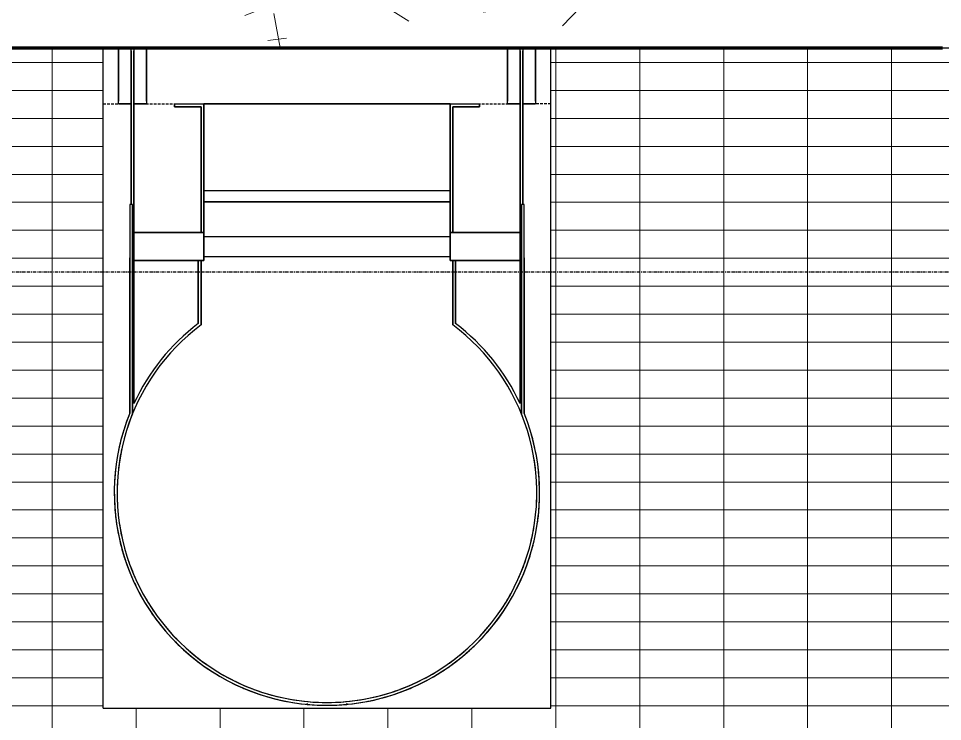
# Model space of a CAD drawing. Header units: millimetres. Extents: x -4391136 to -1798569, y -886572 to -291056.
# Drawn here: x -2378932 to -2377281, y -331291 to -330034 of the extents above; entities that cross this region are included whole.
import ezdxf

# ---------------------------------------------------------------- set-up
doc = ezdxf.new("R2010")
doc.units = ezdxf.units.MM
doc.linetypes.add('Xref-C-1-PP17-AR-2214-01-B$0$DPA_Grid _ Level 100', pattern=[10, 5.5, -1.6, 1.3, -1.6])
doc.linetypes.add('Xref-C-1-PP17-AR-2214-01-B$0$Hidden', pattern=[7.143800000000001, 4.7625, -2.3813])
doc.layers.add('000 - 0_HIDE_OBJ_FRAMING_DEF_DIMS', color=7, linetype='Continuous', plot=False)
for name, color, linetype in [('_PP-Dim', 7, 'Continuous'), ('Xref-C-1-PP17-AR-2214-01-B$0$A-DETL-MBND', 7, 'Xref-C-1-PP17-AR-2214-01-B$0$Hidden'), ('Xref-C-1-PP17-AR-2214-01-B$0$A-FLOR-E', 7, 'Continuous'), ('Xref-C-1-PP17-AR-2214-01-B$0$A-FLOR-PATT', 7, 'Continuous'), ('Xref-C-1-PP17-AR-2214-01-B$0$A-GENM', 7, 'Continuous'), ('Xref-C-1-PP17-AR-2214-01-B$0$A-Wall', 7, 'Continuous'), ('Xref-C-1-PP17-AR-2214-01-B$0$A-WALL-PATT', 7, 'Continuous')]:
    doc.layers.add(name, color=color, linetype=linetype)

# ---------------------------------------------------------------- blocks, each defined once
blk = doc.blocks.new('Xref-C-1-PP17-AR-2214-01-B$0$C-Channels - C125x65x13_4 kg_m-22771014-ENTRANCE 2 - LOWER ROOF FLOOR PLAN01-flat-1')
at = {"layer": 'Xref-C-1-PP17-AR-2214-01-B$0$A-DETL-MBND', "color": 7}
for p, q in [((-1175, -27.40000000002328), (-1175, 37.59999999997672)), ((-1175, 35.84264068712946), (-1175, 31.59999999997672)), ((1174.999999997206, 37.59999999945285), (1164.991180103272, 37.59999999945285)), ((1175, 37.59999999997672), (1164.991180106066, 37.59999999997672)), ((1175, 37.59999999997672), (1164.991180106066, 37.59999999997672)), ((1175, -27.40000000002328), (1175, 37.59999999997672)), ((1175, 37.59999999997672), (1175, -27.40000000002328)), ((1175, 35.84264068712946), (1175, 31.59999999997672)), ((1175, 31.59999999997672), (1175, 35.84264068712946)), ((-1175, 31.59999999997672), (-1175, -19.40000000002328)), ((1175, 31.59999999997672), (1175, -19.40000000002328)), ((1175, -19.40000000002328), (1175, 31.59999999997672)), ((1164.991180106066, 0), (1175, 0)), ((1164.991180106066, -27.40000000002328), (1175, -27.40000000002328)), ((1175, -27.40000000002328), (1164.991180106066, -27.40000000002328))]:
    blk.add_line(p, q, dxfattribs=at)
blk = doc.blocks.new('Xref-C-1-PP17-AR-2214-01-B$0$DPA_GM-Cage Ladder_No RC stand - H6000-V29-ENTRANCE 2 - LOWER ROOF FLOOR PLAN01-flat-1')
at = {"layer": 'Xref-C-1-PP17-AR-2214-01-B$0$A-GENM', "color": 7}
for p, q in [((373.0093410396948, 852.529136619356), (278.0093410401605, 852.529136619356)), ((278.0093410401605, 852.529136619356), (378.0093410396948, 852.529136619356)), ((378.0093410396948, 830.029136619356), (378.0093410396948, 852.529136619356)), ((378.0093410396948, 852.529136619356), (378.0093410396948, 830.029136619356)), ((1037.542674372904, 858.3704052586108), (1037.659632896073, 857.1227482303511)), ((1037.659632896073, 857.1227482303511), (1037.542674372904, 858.3704052586108)), ((277.7280353941023, 830.029136619356), (333.0093410396948, 830.029136619356)), ((333.0093410396948, 830.029136619356), (283.0093410396948, 830.029136619356)), ((333.0093410396948, 830.029136619356), (558.0093410396948, 830.029136619356)), ((558.0093410396948, 830.029136619356), (333.0093410396948, 830.029136619356)), ((931.0806617671624, 832.529136619356), (558.0093410396948, 832.529136619356)), ((558.0093410396948, 832.529136619356), (558.0093410396948, 827.529136619356)), ((653.4032611814328, 832.529136619356), (558.0093410396948, 832.529136619356)), ((558.0093410396948, 827.529136619356), (932.0527874496765, 827.529136619356)), ((558.0093410396948, 827.529136619356), (586.4263256671838, 827.529136619356)), ((594.9163953359239, 827.529136619356), (612.7455522227101, 827.529136619356)), ((620.9279740271159, 827.529136619356), (635.0162142314948, 827.529136619356)), ((640.6302591846325, 827.529136619356), (652.1845142324455, 827.529136619356)), ((653.4032611814328, 832.529136619356), (931.0806617671624, 832.529136619356)), ((932.0527874496765, 827.529136619356), (653.4032611814328, 827.529136619356)), ((658.0093410396948, 705.029136619356), (658.0093410396948, 827.529136619356)), ((658.0093410364352, 825.0291366188321), (658.0093410364352, 827.5291366188321)), ((658.0093410396948, 705.029136619356), (658.0093410396948, 827.529136619356)), ((333.0093410396948, 825.029136619356), (277.7280353941023, 825.029136619356)), ((283.0093410396948, 825.029136619356), (333.0093410396948, 825.029136619356)), ((333.0093410396948, 825.029136619356), (558.0093410396948, 825.029136619356)), ((558.0093410396948, 825.029136619356), (333.0093410396948, 825.029136619356)), ((378.0093410396948, 802.529136619356), (378.0093410396948, 825.029136619356)), ((378.0093410396948, 825.029136619356), (378.0093410396948, 802.529136619356)), ((558.0093410396948, 825.029136619356), (608.0093410396948, 825.029136619356)), ((658.0093410396948, 825.029136619356), (558.0093410396948, 825.029136619356)), ((608.0093410396948, 825.029136619356), (608.0093410396948, 705.029136619356)), ((608.0093410396948, 705.029136619356), (608.0093410396948, 825.029136619356)), ((608.0093410396948, 825.029136619356), (608.0093410396948, 705.029136619356)), ((608.0093410396948, 705.029136619356), (608.0093410396948, 825.029136619356)), ((608.0093410396948, 825.029136619356), (608.0093410396948, 705.029136619356)), ((608.0093410396948, 705.029136619356), (608.0093410396948, 825.029136619356)), ((608.0093410396948, 825.029136619356), (913.7140178191476, 825.029136619356)), ((608.0093410396948, 825.029136619356), (658.0093410396948, 825.029136619356)), ((608.0093410396948, 825.029136619356), (608.0093410396948, 705.029136619356)), ((608.0093410396948, 700.029136619356), (608.0093410396948, 825.029136619356)), ((658.0093410396948, 705.029136619356), (658.0093410396948, 825.029136619356)), ((658.0093410396948, 825.029136619356), (658.0093410396948, 705.029136619356)), ((658.0093410396948, 825.029136619356), (913.7140178191476, 825.029136619356)), ((913.7140178191476, 825.029136619356), (658.0093410396948, 825.029136619356)), ((658.0093410396948, 705.029136619356), (658.0093410396948, 825.029136619356)), ((658.0093410396948, 825.029136619356), (658.0093410396948, 705.029136619356)), ((658.0093410396948, 825.029136619356), (913.7140178191476, 825.029136619356)), ((913.7140178191476, 825.029136619356), (658.0093410396948, 825.029136619356)), ((658.0093410396948, 825.029136619356), (658.0093410396948, 705.029136619356)), ((913.7140178191476, 825.029136619356), (658.0093410396948, 825.029136619356)), ((658.0093410396948, 825.029136619356), (658.0093410396948, 700.029136619356)), ((378.0093410396948, 802.529136619356), (278.0093410401605, 802.529136619356)), ((278.0093410401605, 802.529136619356), (373.0093410396948, 802.529136619356)), ((383.0093410396948, 752.529136619356), (378.0093410396948, 752.529136619356)), ((378.0093410396948, 752.529136619356), (383.0093410396948, 752.529136619356)), ((378.0093410396948, 700.029136619356), (378.0093410396948, 752.529136619356)), ((378.0093410396948, 700.029136619356), (378.0093410396948, 752.529136619356)), ((383.0093410396948, 752.529136619356), (378.0093410396948, 752.529136619356)), ((378.0093410396948, 752.529136619356), (383.0093410396948, 752.529136619356)), ((378.0093410396948, 700.029136619356), (378.0093410396948, 752.529136619356)), ((378.0093410396948, 700.029136619356), (378.0093410396948, 752.529136619356)), ((383.0093410396948, 752.529136619356), (383.0093410396948, 705.029136619356)), ((383.0093410396948, 705.029136619356), (383.0093410396948, 752.529136619356)), ((383.0093410396948, 752.529136619356), (383.0093410396948, 705.029136619356)), ((383.0093410396948, 705.029136619356), (383.0093410396948, 752.529136619356)), ((770.5196717944928, 710.029136619356), (658.0093410396948, 710.029136619356)), ((658.0093410396948, 710.029136619356), (658.0093410396948, 705.029136619356)), ((658.0093410396948, 705.029136619356), (658.0093410396948, 710.029136619356)), ((658.0093410396948, 710.029136619356), (770.5196717944928, 710.029136619356)), ((770.5196717944928, 710.029136619356), (658.0093410396948, 710.029136619356)), ((658.0093410396948, 710.029136619356), (658.0093410396948, 705.029136619356)), ((658.0093410396948, 705.029136619356), (658.0093410396948, 710.029136619356)), ((658.0093410396948, 710.029136619356), (770.5196717944928, 710.029136619356)), ((770.5196717944928, 710.029136619356), (658.0093410396948, 710.029136619356)), ((658.0093410396948, 710.029136619356), (658.0093410396948, 705.029136619356)), ((658.0093410396948, 705.029136619356), (658.0093410396948, 710.029136619356)), ((658.0093410396948, 710.029136619356), (770.5196717944928, 710.029136619356)), ((378.0093410396948, 260.029136619356), (378.0093410396948, 700.029136619356)), ((533.0093410396948, 700.029136619356), (378.0093410396948, 700.029136619356)), ((378.0093410396948, 700.029136619356), (608.0093410396948, 700.029136619356)), ((608.0093410396948, 700.029136619356), (378.0093410396948, 700.029136619356)), ((378.0093410396948, 700.029136619356), (608.0093410396948, 700.029136619356)), ((608.0093410396948, 700.029136619356), (378.0093410396948, 700.029136619356)), ((378.0093410396948, 260.029136619356), (378.0093410396948, 700.029136619356)), ((378.0093410396948, 700.029136619356), (553.0093410396948, 700.029136619356)), ((553.0093410396948, 700.029136619356), (378.0093410396948, 700.029136619356)), ((378.0093410396948, 700.029136619356), (378.0093410396948, 260.029136619356)), ((383.0093410396948, 705.029136619356), (608.0093410396948, 705.029136619356)), ((608.0093410396948, 705.029136619356), (383.0093410396948, 705.029136619356)), ((383.0093410396948, 705.029136619356), (608.0093410396948, 705.029136619356)), ((608.0093410396948, 705.029136619356), (383.0093410396948, 705.029136619356)), ((533.0093410396948, 260.029136619356), (533.0093410396948, 700.029136619356)), ((553.0093410396948, 700.029136619356), (553.0093410396948, 260.029136619356)), ((553.0093410396948, 260.029136619356), (553.0093410396948, 700.029136619356)), ((608.0093410396948, 705.029136619356), (608.0093410396948, 700.029136619356)), ((608.0093410396948, 705.029136619356), (608.0093410396948, 700.029136619356)), ((608.0093410396948, 700.029136619356), (608.0093410396948, 705.029136619356)), ((608.0093410396948, 705.029136619356), (608.0093410396948, 700.029136619356)), ((608.0093410396948, 700.029136619356), (608.0093410396948, 705.029136619356)), ((608.0093410396948, 700.029136619356), (608.0093410396948, 705.029136619356)), ((608.0093410396948, 705.029136619356), (608.0093410396948, 700.029136619356)), ((608.0093410396948, 700.029136619356), (658.0093410396948, 700.029136619356)), ((658.0093410396948, 700.029136619356), (608.0093410396948, 700.029136619356)), ((658.0093410396948, 700.029136619356), (608.0093410396948, 700.029136619356)), ((608.0093410396948, 700.029136619356), (658.0093410396948, 700.029136619356)), ((615.5093410364352, 700.0291366188321), (615.5093410364352, 260.0291366188321)), ((615.5093410364352, 700.0291366188321), (615.5093410364352, 260.0291366188321)), ((615.5093410364352, 700.0291366188321), (615.5093410364352, 260.0291366188321)), ((615.5093410364352, 700.0291366188321), (615.5093410364352, 260.0291366188321)), ((615.5093410364352, 700.0291366188321), (615.5093410364352, 260.0291366188321)), ((615.5093410364352, 700.0291366188321), (615.5093410364352, 260.0291366188321)), ((615.5093410364352, 700.0291366188321), (615.5093410364352, 260.0291366188321)), ((615.5093410364352, 700.0291366188321), (615.5093410364352, 260.0291366188321)), ((615.5093410364352, 700.0291366188321), (615.5093410364352, 260.0291366188321)), ((615.5093410364352, 700.0291366188321), (615.5093410364352, 260.0291366188321)), ((615.5093410364352, 700.0291366188321), (615.5093410364352, 260.0291366188321)), ((615.5093410364352, 700.0291366188321), (615.5093410364352, 260.0291366188321)), ((615.5093410364352, 700.0291366188321), (615.5093410364352, 260.0291366188321)), ((615.5093410364352, 700.0291366188321), (615.5093410364352, 260.0291366188321)), ((615.5093410364352, 700.0291366188321), (615.5093410364352, 260.0291366188321)), ((615.5093410364352, 700.0291366188321), (615.5093410364352, 260.0291366188321)), ((615.5093410364352, 700.0291366188321), (615.5093410364352, 260.0291366188321)), ((615.5093410364352, 700.0291366188321), (615.5093410364352, 260.0291366188321)), ((615.5093410364352, 700.0291366188321), (615.5093410364352, 260.0291366188321)), ((615.5093410364352, 700.0291366188321), (615.5093410364352, 260.0291366188321)), ((616.1056390795857, 700.029136619356), (649.6441583591513, 700.029136619356)), ((649.6441583591513, 700.029136619356), (616.1056390795857, 700.029136619356)), ((616.1056390795857, 700.029136619356), (649.6441583591513, 700.029136619356)), ((649.6441583591513, 700.029136619356), (616.1056390795857, 700.029136619356)), ((616.1056390795857, 700.029136619356), (649.6441583591513, 700.029136619356)), ((649.6441583591513, 700.029136619356), (616.1056390795857, 700.029136619356)), ((616.1056390795857, 700.029136619356), (649.6441583591513, 700.029136619356)), ((649.6441583591513, 700.029136619356), (616.1056390795857, 700.029136619356)), ((616.1056390795857, 700.029136619356), (649.6441583591513, 700.029136619356)), ((649.6441583591513, 700.029136619356), (616.1056390795857, 700.029136619356)), ((616.1056390795857, 700.029136619356), (649.6441583591513, 700.029136619356)), ((649.6441583591513, 700.029136619356), (616.1056390795857, 700.029136619356)), ((616.1056390795857, 700.029136619356), (649.6441583591513, 700.029136619356)), ((649.6441583591513, 700.029136619356), (616.1056390795857, 700.029136619356)), ((616.1056390795857, 700.029136619356), (649.6441583591513, 700.029136619356)), ((649.6441583591513, 700.029136619356), (616.1056390795857, 700.029136619356)), ((616.1056390795857, 700.029136619356), (649.6441583591513, 700.029136619356)), ((649.6441583591513, 700.029136619356), (616.1056390795857, 700.029136619356)), ((616.1056390795857, 700.029136619356), (649.6441583591513, 700.029136619356)), ((649.6441583591513, 700.029136619356), (616.1056390795857, 700.029136619356)), ((616.1056390795857, 700.029136619356), (649.6441583591513, 700.029136619356)), ((649.6441583591513, 700.029136619356), (616.1056390795857, 700.029136619356)), ((616.1056390795857, 700.029136619356), (649.6441583591513, 700.029136619356)), ((649.6441583591513, 700.029136619356), (616.1056390795857, 700.029136619356)), ((616.1056390795857, 700.029136619356), (649.6441583591513, 700.029136619356)), ((649.6441583591513, 700.029136619356), (616.1056390795857, 700.029136619356)), ((616.1056390795857, 700.029136619356), (649.6441583591513, 700.029136619356)), ((649.6441583591513, 700.029136619356), (616.1056390795857, 700.029136619356)), ((616.1056390795857, 700.029136619356), (649.6441583591513, 700.029136619356)), ((649.6441583591513, 700.029136619356), (616.1056390795857, 700.029136619356)), ((616.1056390795857, 700.029136619356), (649.6441583591513, 700.029136619356)), ((649.6441583591513, 700.029136619356), (616.1056390795857, 700.029136619356)), ((616.1056390795857, 700.029136619356), (649.6441583591513, 700.029136619356)), ((649.6441583591513, 700.029136619356), (616.1056390795857, 700.029136619356)), ((616.1056390795857, 700.029136619356), (649.6441583591513, 700.029136619356)), ((649.6441583591513, 700.029136619356), (616.1056390795857, 700.029136619356)), ((616.1056390795857, 700.029136619356), (649.6441583591513, 700.029136619356)), ((649.6441583591513, 700.029136619356), (616.1056390795857, 700.029136619356)), ((616.1056390795857, 700.029136619356), (649.6441583591513, 700.029136619356)), ((649.6441583591513, 700.029136619356), (616.1056390795857, 700.029136619356)), ((650.5093410364352, 260.0291366188321), (650.5093410364352, 700.0291366188321)), ((650.5093410364352, 260.0291366188321), (650.5093410364352, 700.0291366188321)), ((650.5093410364352, 260.0291366188321), (650.5093410364352, 700.0291366188321)), ((650.5093410364352, 260.0291366188321), (650.5093410364352, 700.0291366188321)), ((650.5093410364352, 260.0291366188321), (650.5093410364352, 700.0291366188321)), ((650.5093410364352, 260.0291366188321), (650.5093410364352, 700.0291366188321)), ((650.5093410364352, 260.0291366188321), (650.5093410364352, 700.0291366188321)), ((650.5093410364352, 260.0291366188321), (650.5093410364352, 700.0291366188321)), ((650.5093410364352, 260.0291366188321), (650.5093410364352, 700.0291366188321)), ((650.5093410364352, 260.0291366188321), (650.5093410364352, 700.0291366188321)), ((650.5093410364352, 260.0291366188321), (650.5093410364352, 700.0291366188321)), ((650.5093410364352, 260.0291366188321), (650.5093410364352, 700.0291366188321)), ((650.5093410364352, 260.0291366188321), (650.5093410364352, 700.0291366188321)), ((650.5093410364352, 260.0291366188321), (650.5093410364352, 700.0291366188321)), ((650.5093410364352, 260.0291366188321), (650.5093410364352, 700.0291366188321)), ((650.5093410364352, 260.0291366188321), (650.5093410364352, 700.0291366188321)), ((650.5093410364352, 260.0291366188321), (650.5093410364352, 700.0291366188321)), ((650.5093410364352, 260.0291366188321), (650.5093410364352, 700.0291366188321)), ((650.5093410364352, 260.0291366188321), (650.5093410364352, 700.0291366188321)), ((650.5093410364352, 260.0291366188321), (650.5093410364352, 700.0291366188321)), ((658.0093410396948, 705.029136619356), (773.0093410396948, 705.029136619356)), ((773.0093410396948, 705.029136619356), (658.0093410396948, 705.029136619356)), ((658.0093410396948, 705.029136619356), (773.0093410396948, 705.029136619356)), ((773.0093410396948, 705.029136619356), (658.0093410396948, 705.029136619356)), ((658.0093410396948, 705.029136619356), (773.0093410396948, 705.029136619356)), ((773.0093410396948, 705.029136619356), (658.0093410396948, 705.029136619356)), ((658.0093410396948, 700.029136619356), (658.0093410396948, 705.029136619356)), ((658.0093410396948, 705.029136619356), (658.0093410396948, 700.029136619356)), ((658.0093410396948, 700.029136619356), (658.0093410396948, 705.029136619356)), ((1451.350609678775, 515.4958032860304), (1449.864049497992, 515.3564493778977)), ((1449.864049497992, 515.3564493778977), (1451.350609678775, 515.4958032860304)), ((1449.864049497992, 444.7018238609307), (1451.350609678775, 444.5624699527398)), ((1451.350609678775, 444.5624699527398), (1449.864049497992, 444.7018238609307)), ((533.0093410396948, 260.029136619356), (378.0093410396948, 260.029136619356)), ((608.0093410396948, 260.029136619356), (378.0093410396948, 260.029136619356)), ((378.0093410396948, 207.529136619356), (378.0093410396948, 260.029136619356)), ((378.0093410396948, 260.029136619356), (608.0093410396948, 260.029136619356)), ((378.0093410396948, 207.529136619356), (378.0093410396948, 260.029136619356)), ((608.0093410396948, 260.029136619356), (378.0093410396948, 260.029136619356)), ((378.0093410396948, 207.529136619356), (378.0093410396948, 260.029136619356)), ((378.0093410396948, 260.029136619356), (608.0093410396948, 260.029136619356)), ((378.0093410396948, 207.529136619356), (378.0093410396948, 260.029136619356)), ((553.0093410396948, 260.029136619356), (378.0093410396948, 260.029136619356)), ((378.0093410396948, 260.029136619356), (553.0093410396948, 260.029136619356)), ((608.0093410396948, 255.029136619356), (383.0093410396948, 255.029136619356)), ((383.0093410396948, 255.029136619356), (383.0093410396948, 207.529136619356)), ((383.0093410396948, 255.029136619356), (608.0093410396948, 255.029136619356)), ((383.0093410396948, 207.529136619356), (383.0093410396948, 255.029136619356)), ((608.0093410396948, 255.029136619356), (383.0093410396948, 255.029136619356)), ((383.0093410396948, 255.029136619356), (383.0093410396948, 207.529136619356)), ((383.0093410396948, 255.029136619356), (608.0093410396948, 255.029136619356)), ((383.0093410396948, 207.529136619356), (383.0093410396948, 255.029136619356)), ((658.0093410396948, 260.029136619356), (608.0093410396948, 260.029136619356)), ((608.0093410396948, 135.029136619356), (608.0093410396948, 260.029136619356)), ((608.0093410396948, 260.029136619356), (608.0093410396948, 255.029136619356)), ((608.0093410396948, 260.029136619356), (658.0093410396948, 260.029136619356)), ((608.0093410396948, 255.029136619356), (608.0093410396948, 260.029136619356)), ((608.0093410396948, 260.029136619356), (608.0093410396948, 255.029136619356)), ((608.0093410396948, 255.029136619356), (608.0093410396948, 260.029136619356)), ((608.0093410396948, 260.029136619356), (608.0093410396948, 255.029136619356)), ((608.0093410396948, 255.029136619356), (608.0093410396948, 260.029136619356)), ((608.0093410396948, 260.029136619356), (658.0093410396948, 260.029136619356)), ((658.0093410396948, 260.029136619356), (608.0093410396948, 260.029136619356)), ((608.0093410396948, 260.029136619356), (608.0093410396948, 255.029136619356)), ((608.0093410396948, 255.029136619356), (608.0093410396948, 135.029136619356)), ((608.0093410396948, 135.029136619356), (608.0093410396948, 255.029136619356)), ((608.0093410396948, 255.029136619356), (608.0093410396948, 135.029136619356)), ((608.0093410396948, 135.029136619356), (608.0093410396948, 255.029136619356)), ((608.0093410396948, 255.029136619356), (608.0093410396948, 135.029136619356)), ((608.0093410396948, 135.029136619356), (608.0093410396948, 255.029136619356)), ((608.0093410396948, 255.029136619356), (608.0093410396948, 135.029136619356)), ((616.1056390795857, 260.029136619356), (649.6441583591513, 260.029136619356)), ((649.6441583591513, 260.029136619356), (616.1056390795857, 260.029136619356)), ((616.1056390795857, 260.029136619356), (649.6441583591513, 260.029136619356)), ((649.6441583591513, 260.029136619356), (616.1056390795857, 260.029136619356)), ((616.1056390795857, 260.029136619356), (649.6441583591513, 260.029136619356)), ((649.6441583591513, 260.029136619356), (616.1056390795857, 260.029136619356)), ((616.1056390795857, 260.029136619356), (649.6441583591513, 260.029136619356)), ((649.6441583591513, 260.029136619356), (616.1056390795857, 260.029136619356)), ((616.1056390795857, 260.029136619356), (649.6441583591513, 260.029136619356)), ((649.6441583591513, 260.029136619356), (616.1056390795857, 260.029136619356)), ((616.1056390795857, 260.029136619356), (649.6441583591513, 260.029136619356)), ((649.6441583591513, 260.029136619356), (616.1056390795857, 260.029136619356)), ((616.1056390795857, 260.029136619356), (649.6441583591513, 260.029136619356)), ((649.6441583591513, 260.029136619356), (616.1056390795857, 260.029136619356)), ((616.1056390795857, 260.029136619356), (649.6441583591513, 260.029136619356)), ((649.6441583591513, 260.029136619356), (616.1056390795857, 260.029136619356)), ((616.1056390795857, 260.029136619356), (649.6441583591513, 260.029136619356)), ((649.6441583591513, 260.029136619356), (616.1056390795857, 260.029136619356)), ((616.1056390795857, 260.029136619356), (649.6441583591513, 260.029136619356)), ((649.6441583591513, 260.029136619356), (616.1056390795857, 260.029136619356)), ((616.1056390795857, 260.029136619356), (649.6441583591513, 260.029136619356)), ((649.6441583591513, 260.029136619356), (616.1056390795857, 260.029136619356)), ((616.1056390795857, 260.029136619356), (649.6441583591513, 260.029136619356)), ((649.6441583591513, 260.029136619356), (616.1056390795857, 260.029136619356)), ((616.1056390795857, 260.029136619356), (649.6441583591513, 260.029136619356)), ((649.6441583591513, 260.029136619356), (616.1056390795857, 260.029136619356)), ((616.1056390795857, 260.029136619356), (649.6441583591513, 260.029136619356)), ((649.6441583591513, 260.029136619356), (616.1056390795857, 260.029136619356)), ((616.1056390795857, 260.029136619356), (649.6441583591513, 260.029136619356)), ((649.6441583591513, 260.029136619356), (616.1056390795857, 260.029136619356)), ((616.1056390795857, 260.029136619356), (649.6441583591513, 260.029136619356)), ((649.6441583591513, 260.029136619356), (616.1056390795857, 260.029136619356)), ((616.1056390795857, 260.029136619356), (649.6441583591513, 260.029136619356)), ((649.6441583591513, 260.029136619356), (616.1056390795857, 260.029136619356)), ((616.1056390795857, 260.029136619356), (649.6441583591513, 260.029136619356)), ((649.6441583591513, 260.029136619356), (616.1056390795857, 260.029136619356)), ((616.1056390795857, 260.029136619356), (649.6441583591513, 260.029136619356)), ((649.6441583591513, 260.029136619356), (616.1056390795857, 260.029136619356)), ((616.1056390795857, 260.029136619356), (649.6441583591513, 260.029136619356)), ((649.6441583591513, 260.029136619356), (616.1056390795857, 260.029136619356)), ((658.0093410396948, 260.029136619356), (658.0093410396948, 135.029136619356)), ((658.0093410396948, 255.029136619356), (658.0093410396948, 260.029136619356)), ((658.0093410396948, 260.029136619356), (658.0093410396948, 255.029136619356)), ((658.0093410396948, 255.029136619356), (658.0093410396948, 260.029136619356)), ((658.0093410396948, 135.029136619356), (658.0093410396948, 255.029136619356)), ((658.0093410396948, 255.029136619356), (658.0093410396948, 135.029136619356)), ((773.0093410396948, 255.029136619356), (658.0093410396948, 255.029136619356)), ((658.0093410396948, 255.029136619356), (658.0093410396948, 250.029136619356)), ((658.0093410396948, 250.029136619356), (658.0093410396948, 255.029136619356)), ((658.0093410396948, 255.029136619356), (773.0093410396948, 255.029136619356)), ((658.0093410396948, 135.029136619356), (658.0093410396948, 255.029136619356)), ((658.0093410396948, 255.029136619356), (658.0093410396948, 135.029136619356)), ((773.0093410396948, 255.029136619356), (658.0093410396948, 255.029136619356)), ((658.0093410396948, 255.029136619356), (658.0093410396948, 250.029136619356)), ((658.0093410396948, 250.029136619356), (658.0093410396948, 255.029136619356)), ((658.0093410396948, 255.029136619356), (773.0093410396948, 255.029136619356)), ((658.0093410396948, 132.529136619356), (658.0093410396948, 255.029136619356)), ((658.0093410396948, 255.029136619356), (658.0093410396948, 135.029136619356)), ((773.0093410396948, 255.029136619356), (658.0093410396948, 255.029136619356)), ((658.0093410396948, 255.029136619356), (658.0093410396948, 250.029136619356)), ((658.0093410396948, 250.029136619356), (658.0093410396948, 255.029136619356)), ((658.0093410396948, 255.029136619356), (773.0093410396948, 255.029136619356)), ((658.0093410396948, 132.529136619356), (658.0093410396948, 255.029136619356)), ((658.0093410396948, 250.029136619356), (770.5196717944928, 250.029136619356)), ((770.5196717944928, 250.029136619356), (658.0093410396948, 250.029136619356)), ((658.0093410396948, 250.029136619356), (770.5196717944928, 250.029136619356)), ((770.5196717944928, 250.029136619356), (658.0093410396948, 250.029136619356)), ((658.0093410396948, 250.029136619356), (770.5196717944928, 250.029136619356)), ((770.5196717944928, 250.029136619356), (658.0093410396948, 250.029136619356)), ((383.0093410396948, 207.529136619356), (378.0093410396948, 207.529136619356)), ((378.0093410396948, 207.529136619356), (383.0093410396948, 207.529136619356)), ((383.0093410396948, 207.529136619356), (378.0093410396948, 207.529136619356)), ((378.0093410396948, 207.529136619356), (383.0093410396948, 207.529136619356)), ((373.0093410396948, 157.529136619356), (278.0093410401605, 157.529136619356)), ((278.0093410401605, 157.529136619356), (378.0093410396948, 157.529136619356)), ((378.0093410396948, 135.029136619356), (378.0093410396948, 157.529136619356)), ((378.0093410396948, 157.529136619356), (378.0093410396948, 135.029136619356)), ((277.7280353941023, 135.029136619356), (333.0093410396948, 135.029136619356)), ((333.0093410396948, 135.029136619356), (283.0093410396948, 135.029136619356)), ((558.0093410396948, 135.029136619356), (333.0093410396948, 135.029136619356)), ((333.0093410396948, 135.029136619356), (558.0093410396948, 135.029136619356)), ((608.0093410396948, 135.029136619356), (558.0093410396948, 135.029136619356)), ((558.0093410396948, 135.029136619356), (658.0093410396948, 135.029136619356)), ((932.0527874496765, 132.529136619356), (558.0093410396948, 132.529136619356)), ((558.0093410396948, 132.529136619356), (558.0093410396948, 127.529136619356)), ((586.4263256671838, 132.529136619356), (558.0093410396948, 132.529136619356)), ((612.7455522227101, 132.529136619356), (594.9163953359239, 132.529136619356)), ((913.7140178191476, 135.029136619356), (608.0093410396948, 135.029136619356)), ((658.0093410396948, 135.029136619356), (608.0093410396948, 135.029136619356)), ((635.0162142314948, 132.529136619356), (620.9279740271159, 132.529136619356)), ((652.1845142324455, 132.529136619356), (640.6302591846325, 132.529136619356)), ((653.4032611814328, 132.529136619356), (932.0527874496765, 132.529136619356)), ((913.7140178191476, 135.029136619356), (658.0093410396948, 135.029136619356)), ((658.0093410396948, 135.029136619356), (913.7140178191476, 135.029136619356)), ((913.7140178191476, 135.029136619356), (658.0093410396948, 135.029136619356)), ((658.0093410396948, 135.029136619356), (913.7140178191476, 135.029136619356)), ((658.0093410396948, 135.029136619356), (913.7140178191476, 135.029136619356)), ((658.0093410364352, 132.5291366188321), (658.0093410364352, 135.0291366188321)), ((333.0093410396948, 130.029136619356), (277.7280353941023, 130.029136619356)), ((283.0093410396948, 130.029136619356), (333.0093410396948, 130.029136619356)), ((558.0093410396948, 130.029136619356), (333.0093410396948, 130.029136619356)), ((333.0093410396948, 130.029136619356), (558.0093410396948, 130.029136619356)), ((378.0093410396948, 107.529136619356), (378.0093410396948, 130.029136619356)), ((378.0093410396948, 130.029136619356), (378.0093410396948, 107.529136619356)), ((558.0093410396948, 127.529136619356), (931.0806617671624, 127.529136619356)), ((558.0093410396948, 127.529136619356), (653.4032611814328, 127.529136619356)), ((931.0806617671624, 127.529136619356), (653.4032611814328, 127.529136619356)), ((378.0093410396948, 107.529136619356), (278.0093410401605, 107.529136619356)), ((278.0093410401605, 107.529136619356), (373.0093410396948, 107.529136619356)), ((1037.659632896073, 102.9355250084191), (1037.542674372904, 101.6878679801594)), ((1037.542674372904, 101.6878679801594), (1037.659632896073, 102.9355250084191))]:
    blk.add_line(p, q, dxfattribs=at)
for centre, radius, start, end in [((1073.009341039695, 480.029136619356), 380.0000000000003, 248.0685806827577, 111.9314193172423), ((1073.009341039695, 480.029136619356), 380.0000000000003, 322.5142419823597, 111.9314193172423), ((1073.009341039695, 480.029136619356), 380.0000000000001, 91.98451101440389, 96.8268939508944), ((1073.009341039695, 480.029136619356), 380.0000000000002, 91.98451101440389, 96.8268939508944), ((1073.009341039695, 480.0291366194142), 380, 93.11852086635277, 95.35540060921474), ((1073.009341039695, 480.0291366194142), 380.0000000000002, 93.11852086635277, 95.35540060921474), ((1073.009341039695, 480.029136619356), 380.0000000000001, 91.98451101440389, 93.12195460506179), ((1073.009341039695, 480.029136619356), 380.0000000000001, 91.98451101440389, 93.12195460506179), ((1073.009341039695, 480.029136619356), 380.0000000000001, 91.98451101440389, 93.12195460506179), ((1073.009341039695, 480.029136619356), 380.0000000000002, 91.98451101440389, 93.12195460506179), ((1073.009341039695, 480.0291366194142), 380.0000000000001, 84.64459939078527, 91.09946993205189), ((1073.009341039695, 480.0291366194142), 380.0000000000001, 84.64459939078527, 91.09946993205189), ((1073.009341039695, 480.029136619356), 380.0000000000002, 81.76396954026531, 86.57463597623178), ((1073.009341039695, 480.029136619356), 380.0000000000001, 81.76396954026531, 86.57463597623178), ((1073.009341039695, 480.029136619356), 375.0000000000003, 247.9210312052437, 112.0789687947563), ((1073.009341039695, 480.029136619356), 375.0000000000003, 247.9210312052437, 112.0789687947563), ((1073.009341039695, 480.029136619356), 379.9999999999999, 102.2050627559271, 107.0731241766243), ((1073.009341039695, 480.029136619356), 380.0000000000002, 102.2050627559271, 107.0731241766243), ((1073.009341039695, 480.029136619356), 379.9999999999999, 102.2050627559271, 107.0731241766243), ((1073.009341039695, 480.029136619356), 380.0000000000002, 102.2050627559271, 107.0731241766243), ((1073.009341039695, 480.029136619356), 379.9999999999999, 102.2050627559271, 107.0731241766243), ((1073.009341039695, 480.029136619356), 380.0000000000002, 102.2050627559271, 107.0731241766243), ((1073.009341039695, 480.029136619356), 375.0000000000003, 96.69158194745178, 102.0623111951524), ((1073.009341039695, 480.029136619356), 375.0000000000001, 96.69158194745178, 102.0623111951524), ((1073.009341039695, 480.029136619356), 375.0000000000002, 96.69158194745178, 102.0623111951524), ((1073.009341039695, 480.029136619356), 375.0000000000001, 96.69158194745178, 102.0623111951524), ((1073.009341039695, 480.029136619356), 375.0000000000002, 96.69158194745178, 102.0623111951524), ((1073.009341039695, 480.029136619356), 375.0000000000001, 96.69158194745178, 102.0623111951524), ((1073.009341039695, 480.029136619356), 380.0000000000001, 95.36016817981313, 96.8268939508944), ((1073.009341039695, 480.029136619356), 380.0000000000002, 95.36016817981313, 96.8268939508944), ((1073.009341039695, 480.029136619356), 379.9999999999999, 95.36016817981313, 96.8268939508944), ((1073.009341039695, 480.029136619356), 380.0000000000001, 95.36016817981313, 96.8268939508944), ((1073.009341039695, 480.0291366194142), 375.0000000000001, 91.43164512156915, 92.45427247845149), ((1073.009341039695, 480.0291366194142), 375.0000000000001, 91.43164512156915, 92.45427247845149), ((1073.009341039695, 480.029136619356), 375.0000000000002, 86.45364982955508, 91.85607500530926), ((1073.009341039695, 480.029136619356), 375.0000000000002, 86.45364982955508, 91.85607500530926), ((1073.009341039695, 480.029136619356), 375.0000000000001, 86.45364982955508, 91.42834775468145), ((1073.009341039695, 480.029136619356), 375.0000000000001, 86.45364982955508, 91.42834775468145), ((1073.009341039695, 480.029136619356), 375.0000000000001, 86.45364982955508, 91.42834775468145), ((1073.009341039695, 480.029136619356), 375.0000000000002, 86.45364982955508, 91.42834775468145), ((1073.009341039695, 480.029136619356), 380.0000000000002, 81.76396954026531, 84.64978378124182), ((1073.009341039695, 480.029136619356), 380.0000000000001, 81.76396954026531, 84.64978378124182), ((1073.009341039695, 480.029136619356), 380.0000000000002, 81.76396954026531, 84.64978378124182), ((1073.009341039695, 480.029136619356), 380.0000000000001, 81.76396954026531, 84.64978378124182), ((1073.009341039695, 480.029136619356), 375.0000000000001, 76.20729138988862, 81.6498399243073), ((1073.009341039695, 480.029136619356), 375.0000000000002, 76.20729138988862, 81.6498399243073), ((1073.009341039695, 480.029136619356), 375, 76.20729138988862, 81.6498399243073), ((1073.009341039695, 480.029136619356), 375.0000000000002, 76.20729138988862, 81.6498399243073), ((1073.009341039695, 480.029136619356), 374.9999999999999, 76.20729138988862, 81.6498399243073), ((1073.009341039695, 480.029136619356), 375.0000000000002, 76.20729138988862, 81.6498399243073), ((1073.009341039695, 480.029136619356), 380.0000000000003, 71.54343827964442, 76.31393949156411), ((1073.009341039695, 480.029136619356), 379.9999999999999, 71.54343827964442, 76.31393949156411), ((1073.009341039695, 480.029136619356), 380.0000000000003, 71.54343827964442, 76.31393949156411), ((1073.009341039695, 480.029136619356), 379.9999999999999, 71.54343827964442, 76.31393949156411), ((1073.009341039695, 480.029136619356), 380.0000000000003, 71.54343827964442, 76.31393949156411), ((1073.009341039695, 480.029136619356), 380, 71.54343827964442, 76.31393949156411), ((1073.009341039695, 480.029136619356), 375.0000000000004, 106.9234952935674, 143.1301023434838), ((1073.009341039695, 480.029136619356), 374.9999999999999, 106.9234952935674, 143.1301023434838), ((1073.009341039695, 480.029136619356), 375.0000000000004, 106.9234952935674, 143.1301023434838), ((1073.009341039695, 480.029136619356), 374.9999999999999, 106.9234952935674, 143.1301023434838), ((1073.009341039695, 480.029136619356), 375.0000000000004, 106.9234952935674, 143.1301023434838), ((1073.009341039695, 480.029136619356), 374.9999999999999, 106.9234952935674, 143.1301023434838), ((1073.009341039695, 480.029136619356), 374.9999999999999, 65.94861759170742, 71.44360598691709), ((1073.009341039695, 480.029136619356), 375.0000000000003, 65.94861759170742, 71.44360598691709), ((1073.009341039695, 480.029136619356), 374.9999999999998, 65.94861759170742, 71.44360598691709), ((1073.009341039695, 480.029136619356), 375.0000000000003, 65.94861759170742, 71.44360598691709), ((1073.009341039695, 480.029136619356), 374.9999999999999, 65.94861759170742, 71.44360598691709), ((1073.009341039695, 480.029136619356), 375.0000000000003, 65.94861759170742, 71.44360598691709), ((1073.009341039695, 480.029136619356), 380.0000000000004, 61.32291712189586, 66.04090998176507), ((1073.009341039695, 480.029136619356), 379.9999999999999, 61.32291712189586, 66.04090998176507), ((1073.009341039695, 480.029136619356), 380.0000000000004, 61.32291712189586, 66.04091001020953), ((1073.009341039695, 480.029136619356), 379.9999999999999, 61.32291712189586, 66.04091001020953), ((1073.009341039695, 480.029136619356), 380.0000000000004, 61.32291712189586, 66.04090998176507), ((1073.009341039695, 480.029136619356), 379.9999999999999, 61.32291712189586, 66.04090998176507), ((1073.009341039695, 480.029136619356), 379.9999999999998, 114.7839780623243, 142.7522190946124), ((1073.009341039695, 480.029136619356), 380.0000000000005, 114.7839780623243, 142.7522190946124), ((1073.009341039695, 480.029136619356), 379.9999999999998, 114.7839780623243, 142.7522190946124), ((1073.009341039695, 480.029136619356), 380.0000000000005, 114.7839780623243, 142.7522190946124), ((1073.009341039695, 480.029136619356), 379.9999999999998, 114.7839780623243, 142.7522190946124), ((1073.009341039695, 480.029136619356), 380.0000000000005, 114.7839780623243, 142.7522190946124), ((1073.009341039695, 480.029136619356), 374.9999999999998, 55.67091098655195, 61.23737315343332), ((1073.009341039695, 480.029136619356), 375.0000000000003, 55.67091098655195, 61.23737315343332), ((1073.009341039695, 480.029136619356), 374.9999999999999, 55.67091098655195, 61.23737315343332), ((1073.009341039695, 480.029136619356), 375.0000000000004, 55.67091098655195, 61.23737315343332), ((1073.009341039695, 480.029136619356), 374.9999999999999, 55.67091098655195, 61.23737315343332), ((1073.009341039695, 480.029136619356), 375.0000000000004, 55.67091098655195, 61.23737315343332), ((1073.009341039695, 480.029136619356), 380.0000000000004, 51.32706462649349, 55.74882073252002), ((1073.009341039695, 480.029136619356), 379.9999999999998, 51.32706462649349, 55.74882073252002), ((1073.009341039695, 480.029136619356), 380.0000000000004, 51.32706462649349, 55.74882073252002), ((1073.009341039695, 480.029136619356), 379.9999999999998, 51.32706462649349, 55.74882073252002), ((1073.009341039695, 480.029136619356), 380.0000000000004, 51.32706462649349, 55.74882073252002), ((1073.009341039695, 480.029136619356), 379.9999999999998, 51.32706462649349, 55.74882073252002), ((1073.009341039695, 480.029136619356), 374.9999999999998, 45.36148304340537, 51.03114148851928), ((1073.009341039695, 480.029136619356), 375.0000000000004, 45.36148304340537, 51.03114148851928), ((1073.009341039695, 480.029136619356), 374.9999999999998, 45.36148304340537, 51.03114148851928), ((1073.009341039695, 480.029136619356), 375.0000000000003, 45.36148304340537, 51.03114148851928), ((1073.009341039695, 480.029136619356), 374.9999999999997, 45.36148304340537, 51.03114148851928), ((1073.009341039695, 480.029136619356), 375.0000000000005, 45.36148304340537, 51.03114148851928), ((1073.009341039695, 480.029136619356), 380.0000000000005, 41.06165168329775, 45.42496543449718), ((1073.009341039695, 480.029136619356), 379.9999999999998, 41.06165168329775, 45.42496543449718), ((1073.009341039695, 480.029136619356), 380.0000000000005, 41.06165168329775, 45.42496543449718), ((1073.009341039695, 480.029136619356), 379.9999999999998, 41.06165168329775, 45.42496543449718), ((1073.009341039695, 480.029136619356), 380.0000000000005, 41.06165168329775, 45.42496543449718), ((1073.009341039695, 480.029136619356), 379.9999999999998, 41.06165168329775, 45.42496543449718), ((1073.009341039695, 480.029136619356), 374.9999999999999, 34.99314409369742, 40.82491091056234), ((1073.009341039695, 480.029136619356), 375.0000000000003, 34.99314409369742, 40.82491091056234), ((1073.009341039695, 480.029136619356), 374.9999999999997, 34.99314409369742, 40.82491091056234), ((1073.009341039695, 480.029136619356), 375.0000000000004, 34.99314409369742, 40.82491091056234), ((1073.009341039695, 480.029136619356), 374.9999999999998, 34.99314409369742, 40.82491091056234), ((1073.009341039695, 480.029136619356), 375.0000000000003, 34.99314409369742, 40.82491091056234), ((1073.009341039695, 480.029136619356), 380.0000000000004, 30.79623877741736, 35.04211644448458), ((1073.009341039695, 480.029136619356), 379.9999999999998, 30.79623877741736, 35.04211644448458), ((1073.009341039695, 480.029136619356), 380.0000000000004, 30.79623877741736, 35.04211644448458), ((1073.009341039695, 480.029136619356), 379.9999999999998, 30.79623877741736, 35.04211644448458), ((1073.009341039695, 480.029136619356), 380.0000000000004, 30.79623877741736, 35.04211644448458), ((1073.009341039695, 480.029136619356), 379.9999999999998, 30.79623877741736, 35.04211644448458), ((1073.009341039695, 480.029136619356), 374.9999999999997, 20.44715747256991, 30.6573832002955), ((1073.009341039695, 480.029136619356), 375.0000000000003, 20.44715747256991, 30.6573832002955), ((1073.009341039695, 480.029136619356), 374.9999999999998, 20.44715747256991, 30.6573832002955), ((1073.009341039695, 480.029136619356), 375.0000000000003, 20.44715747256991, 30.6573832002955), ((1073.009341039695, 480.029136619356), 374.9999999999998, 20.44715747256991, 30.6573832002955), ((1073.009341039695, 480.029136619356), 375.0000000000003, 20.44715747256991, 30.6573832002955), ((1073.009341039695, 480.029136619356), 380.0000000000003, 20.53082584089652, 24.52948165554428), ((1073.009341039695, 480.029136619356), 379.9999999999999, 20.53082584089652, 24.52948165554428), ((1073.009341039695, 480.029136619356), 380.0000000000003, 20.53082584089652, 24.52948165554428), ((1073.009341039695, 480.029136619356), 379.9999999999999, 20.53082584089652, 24.52948165554428), ((1073.009341039695, 480.029136619356), 380.0000000000003, 20.53082584089652, 24.52948165554428), ((1073.009341039695, 480.029136619356), 379.9999999999998, 20.53082584089652, 24.52948165554428), ((1073.009341039695, 480.029136619356), 374.9999999999998, 10.22357873550901, 20.37985498672909), ((1073.009341039695, 480.029136619356), 375.0000000000002, 10.22357873550901, 20.37985498672909), ((1073.009341039695, 480.029136619356), 374.9999999999999, 10.22357873550901, 20.37985498672909), ((1073.009341039695, 480.029136619356), 375.0000000000002, 10.22357873550901, 20.37985498672909), ((1073.009341039695, 480.029136619356), 374.9999999999998, 10.22357873550901, 20.37985498672909), ((1073.009341039695, 480.029136619356), 375.0000000000002, 10.22357873550901, 20.37985498672909), ((1073.009341039695, 480.029136619356), 380.0000000000002, 10.26541292298453, 13.62748985392432), ((1073.009341039695, 480.029136619356), 379.9999999999999, 10.26541292298453, 13.62748985392432), ((1073.009341039695, 480.029136619356), 380.0000000000002, 10.26541292298453, 13.62748985392432), ((1073.009341039695, 480.029136619356), 379.9999999999999, 10.26541292298453, 13.62748985392432), ((1073.009341039695, 480.029136619356), 380.0000000000002, 10.26541292298453, 13.62748985392432), ((1073.009341039695, 480.029136619356), 380, 10.26541292298453, 13.62748985392432), ((1073.009341039695, 480.029136619356), 374.9999999999999, 349.810636898377, 10.18936310162296), ((1073.009341039695, 480.029136619356), 375.0000000000001, 349.810636898377, 10.18936310162296), ((1073.009341039695, 480.029136619356), 375, 349.810636898377, 10.18936310162296), ((1073.009341039695, 480.029136619356), 374.9999999999999, 349.810636898377, 10.18936310162296), ((1073.009341039695, 480.029136619356), 374.9999999999999, 349.810636898377, 10.18936310162296), ((1073.009341039695, 480.029136619356), 375.0000000000001, 349.810636898377, 10.18936310162296), ((1073.009341039695, 480.0291366194142), 380, 354.6445993883986, 5.355400611601413), ((1073.009341039695, 480.0291366194142), 380.0000000000001, 354.6445993883986, 5.355400611601413), ((1073.009341039695, 480.029136619356), 375.0000000000002, 339.6201450132709, 349.776421264491), ((1073.009341039695, 480.029136619356), 374.9999999999998, 339.6201450132709, 349.776421264491), ((1073.009341039695, 480.029136619356), 375.0000000000003, 339.6201450132709, 349.776421264491), ((1073.009341039695, 480.029136619356), 374.9999999999999, 339.6201450132709, 349.776421264491), ((1073.009341039695, 480.029136619356), 375.0000000000002, 339.6201450132709, 349.776421264491), ((1073.009341039695, 480.029136619356), 374.9999999999998, 339.6201450132709, 349.776421264491), ((1073.009341039695, 480.029136619356), 379.9999999999999, 346.3725101460757, 349.7345870770154), ((1073.009341039695, 480.029136619356), 380.0000000000003, 346.3725101460757, 349.7345870770154), ((1073.009341039695, 480.029136619356), 379.9999999999999, 346.3725101460757, 349.7345870770154), ((1073.009341039695, 480.029136619356), 380.0000000000003, 346.3725101460757, 349.7345870770154), ((1073.009341039695, 480.029136619356), 380.0000000000001, 346.3725101460757, 349.7345870770154), ((1073.009341039695, 480.029136619356), 380.0000000000003, 346.3725101460757, 349.7345870770154), ((1073.009341039695, 480.029136619356), 375.0000000000003, 329.3426167997045, 339.5528425274301), ((1073.009341039695, 480.029136619356), 374.9999999999999, 329.3426167997045, 339.5528425274301), ((1073.009341039695, 480.029136619356), 375.0000000000003, 329.3426167997045, 339.5528425274301), ((1073.009341039695, 480.029136619356), 374.9999999999998, 329.3426167997045, 339.5528425274301), ((1073.009341039695, 480.029136619356), 375.0000000000003, 329.3426167997045, 339.5528425274301), ((1073.009341039695, 480.029136619356), 374.9999999999998, 329.3426167997045, 339.5528425274301), ((1073.009341039695, 480.029136619356), 379.9999999999998, 335.4705183444557, 339.4691741591035), ((1073.009341039695, 480.029136619356), 380.0000000000003, 335.4705183444557, 339.4691741591035), ((1073.009341039695, 480.029136619356), 379.9999999999998, 335.4705183444557, 339.4691741591035), ((1073.009341039695, 480.029136619356), 380.0000000000003, 335.4705183444557, 339.4691741591035), ((1073.009341039695, 480.029136619356), 380, 335.4705183444557, 339.4691741591035), ((1073.009341039695, 480.029136619356), 380.0000000000003, 335.4705183444557, 339.4691741591035), ((1073.009341039695, 480.029136619356), 379.9999999999998, 324.9578835555154, 329.2037612225826), ((1073.009341039695, 480.029136619356), 380.0000000000003, 324.9578835555154, 329.2037612225826), ((1073.009341039695, 480.029136619356), 379.9999999999998, 324.9578835555154, 329.2037612225826), ((1073.009341039695, 480.029136619356), 380.0000000000003, 324.9578835555154, 329.2037612225826), ((1073.009341039695, 480.029136619356), 379.9999999999998, 324.9578835555154, 329.2037612225826), ((1073.009341039695, 480.029136619356), 380.0000000000003, 324.9578835555154, 329.2037612225826), ((1073.009341039695, 480.029136619356), 375.0000000000005, 319.1750890894377, 325.0068559063026), ((1073.009341039695, 480.029136619356), 374.9999999999997, 319.1750890894377, 325.0068559063026), ((1073.009341039695, 480.029136619356), 375.0000000000005, 319.1750890894377, 325.0068559063026), ((1073.009341039695, 480.029136619356), 374.9999999999998, 319.1750890894377, 325.0068559063026), ((1073.009341039695, 480.029136619356), 375.0000000000004, 319.1750890894377, 325.0068559063026), ((1073.009341039695, 480.029136619356), 374.9999999999998, 319.1750890894377, 325.0068559063026), ((1073.009341039695, 480.029136619356), 380.0000000000004, 217.2477809053876, 245.2160219376757), ((1073.009341039695, 480.029136619356), 379.9999999999998, 217.2477809053876, 245.2160219376757), ((1073.009341039695, 480.029136619356), 380.0000000000004, 217.2477809053876, 245.2160219376757), ((1073.009341039695, 480.029136619356), 379.9999999999999, 217.2477809053876, 245.2160219376757), ((1073.009341039695, 480.029136619356), 380.0000000000004, 217.2477809053876, 245.2160219376757), ((1073.009341039695, 480.029136619356), 379.9999999999998, 217.2477809053876, 245.2160219376757), ((1073.009341039695, 480.029136619356), 374.9999999999999, 216.8698976565162, 253.0765047064326), ((1073.009341039695, 480.029136619356), 375.0000000000003, 216.8698976565162, 253.0765047064326), ((1073.009341039695, 480.029136619356), 375, 216.8698976565162, 253.0765047064326), ((1073.009341039695, 480.029136619356), 375.0000000000004, 216.8698976565162, 253.0765047064326), ((1073.009341039695, 480.029136619356), 374.9999999999999, 216.8698976565162, 253.0765047064326), ((1073.009341039695, 480.029136619356), 375.0000000000003, 216.8698976565162, 253.0765047064326), ((1073.009341039695, 480.029136619356), 380.0000000000004, 248.0685806827577, 322.3687380559513), ((1073.009341039695, 480.029136619356), 379.9999999999998, 314.5750345655028, 318.9383483167023), ((1073.009341039695, 480.029136619356), 380.0000000000004, 314.5750345655028, 318.9383483167023), ((1073.009341039695, 480.029136619356), 379.9999999999999, 314.5750345655028, 318.9383483167023), ((1073.009341039695, 480.029136619356), 380.0000000000004, 314.5750345655028, 318.9383483167023), ((1073.009341039695, 480.029136619356), 379.9999999999999, 314.5750345655028, 318.9383483167023), ((1073.009341039695, 480.029136619356), 380.0000000000004, 314.5750345655028, 318.9383483167023), ((1073.009341039695, 480.029136619356), 375.0000000000005, 308.9688585114807, 314.6385169565946), ((1073.009341039695, 480.029136619356), 374.9999999999997, 308.9688585114807, 314.6385169565946), ((1073.009341039695, 480.029136619356), 375.0000000000005, 308.9688585114807, 314.6385169565946), ((1073.009341039695, 480.029136619356), 374.9999999999998, 308.9688585114807, 314.6385169565946), ((1073.009341039695, 480.029136619356), 375.0000000000004, 308.9688585114807, 314.6385169565946), ((1073.009341039695, 480.029136619356), 374.9999999999998, 308.9688585114807, 314.6385169565946), ((1073.009341039695, 480.029136619356), 379.9999999999998, 304.25117926748, 308.6729353735065), ((1073.009341039695, 480.029136619356), 380.0000000000003, 304.25117926748, 308.6729353735065), ((1073.009341039695, 480.029136619356), 379.9999999999998, 304.25117926748, 308.6729353735065), ((1073.009341039695, 480.029136619356), 380.0000000000004, 304.25117926748, 308.6729353735065), ((1073.009341039695, 480.029136619356), 379.9999999999999, 304.25117926748, 308.6729353735065), ((1073.009341039695, 480.029136619356), 380.0000000000003, 304.25117926748, 308.6729353735065), ((1073.009341039695, 480.029136619356), 375.0000000000004, 298.7626268465667, 304.329089013448), ((1073.009341039695, 480.029136619356), 374.9999999999998, 298.7626268465667, 304.329089013448), ((1073.009341039695, 480.029136619356), 375.0000000000005, 298.7626268465667, 304.329089013448), ((1073.009341039695, 480.029136619356), 374.9999999999998, 298.7626268465667, 304.329089013448), ((1073.009341039695, 480.029136619356), 375.0000000000004, 298.7626268465667, 304.329089013448), ((1073.009341039695, 480.029136619356), 374.9999999999998, 298.7626268465667, 304.329089013448), ((1073.009341039695, 480.029136619356), 375.0000000000004, 288.5563940130829, 294.0513824082926), ((1073.009341039695, 480.029136619356), 374.9999999999999, 288.5563940130829, 294.0513824082926), ((1073.009341039695, 480.029136619356), 375.0000000000004, 288.5563940130829, 294.0513824082926), ((1073.009341039695, 480.029136619356), 374.9999999999999, 288.5563940130829, 294.0513824082926), ((1073.009341039695, 480.029136619356), 375.0000000000003, 288.5563940130829, 294.0513824082926), ((1073.009341039695, 480.029136619356), 374.9999999999999, 288.5563940130829, 294.0513824082926), ((1073.009341039695, 480.029136619356), 379.9999999999999, 293.9590899897905, 298.6770828781041), ((1073.009341039695, 480.029136619356), 380.0000000000003, 293.9590899897905, 298.6770828781041), ((1073.009341039695, 480.029136619356), 379.9999999999998, 293.959090018235, 298.6770828781041), ((1073.009341039695, 480.029136619356), 380.0000000000003, 293.959090018235, 298.6770828781041), ((1073.009341039695, 480.029136619356), 379.9999999999998, 293.959090018235, 298.6770828781041), ((1073.009341039695, 480.029136619356), 380.0000000000004, 293.959090018235, 298.6770828781041), ((1073.009341039695, 480.029136619356), 380.0000000000002, 252.9268758233757, 257.7949372440729), ((1073.009341039695, 480.029136619356), 380, 252.9268758233757, 257.7949372440729), ((1073.009341039695, 480.029136619356), 380.0000000000003, 252.9268758233757, 257.7949372440729), ((1073.009341039695, 480.029136619356), 380, 252.9268758233757, 257.7949372440729), ((1073.009341039695, 480.029136619356), 380.0000000000003, 252.9268758233757, 257.7949372440729), ((1073.009341039695, 480.029136619356), 379.9999999999999, 252.9268758233757, 257.7949372440729), ((1073.009341039695, 480.029136619356), 375.0000000000002, 278.3501600756927, 283.7927086101114), ((1073.009341039695, 480.029136619356), 375, 278.3501600756927, 283.7927086101114), ((1073.009341039695, 480.029136619356), 375.0000000000003, 278.3501600756927, 283.7927086101114), ((1073.009341039695, 480.029136619356), 375, 278.3501600756927, 283.7927086101114), ((1073.009341039695, 480.029136619356), 375.0000000000003, 278.3501600756927, 283.7927086101114), ((1073.009341039695, 480.029136619356), 375, 278.3501600756927, 283.7927086101114), ((1073.009341039695, 480.029136619356), 380, 283.6860605084359, 288.4565617203556), ((1073.009341039695, 480.029136619356), 380.0000000000003, 283.6860605084359, 288.4565617203556), ((1073.009341039695, 480.029136619356), 380.0000000000001, 283.6860605084359, 288.4565617203556), ((1073.009341039695, 480.029136619356), 380.0000000000003, 283.6860605084359, 288.4565617203556), ((1073.009341039695, 480.029136619356), 379.9999999999999, 283.6860605084359, 288.4565617203556), ((1073.009341039695, 480.029136619356), 380.0000000000003, 283.6860605084359, 288.4565617203556), ((1073.009341039695, 480.029136619356), 374.9999999999999, 257.9376888048476, 263.3084180525482), ((1073.009341039695, 480.029136619356), 375.0000000000002, 257.9376888048476, 263.3084180525482), ((1073.009341039695, 480.029136619356), 375.0000000000001, 257.9376888048476, 263.3084180525482), ((1073.009341039695, 480.029136619356), 375.0000000000002, 257.9376888048476, 263.3084180525482), ((1073.009341039695, 480.029136619356), 375.0000000000001, 257.9376888048476, 263.3084180525482), ((1073.009341039695, 480.029136619356), 375.0000000000002, 257.9376888048476, 263.3084180525482), ((1073.009341039695, 480.029136619356), 380.0000000000002, 263.1731060491056, 264.6398318201869), ((1073.009341039695, 480.029136619356), 380, 263.1731060491056, 264.6398318201869), ((1073.009341039695, 480.029136619356), 380.0000000000002, 263.1731060491056, 264.6398318201869), ((1073.009341039695, 480.029136619356), 380.0000000000001, 263.1731060491056, 264.6398318201869), ((1073.009341039695, 480.029136619356), 380.0000000000002, 263.1731060491056, 268.0154889855961), ((1073.009341039695, 480.029136619356), 380.0000000000001, 263.1731060491056, 268.0154889855961), ((1073.009341039695, 480.0291366194142), 380.0000000000002, 264.6445993907852, 266.8814791336472), ((1073.009341039695, 480.0291366194142), 380.0000000000001, 264.6445993907852, 266.8814791336472), ((1073.009341039695, 480.029136619356), 380.0000000000002, 266.8780453949382, 268.0154889855961), ((1073.009341039695, 480.029136619356), 380.0000000000001, 266.8780453949382, 268.0154889855961), ((1073.009341039695, 480.029136619356), 380.0000000000002, 266.8780453949382, 268.0154889855961), ((1073.009341039695, 480.029136619356), 380.0000000000001, 266.8780453949382, 268.0154889855961), ((1073.009341039695, 480.0291366194142), 375.0000000000001, 267.5457275215485, 268.5683548784309), ((1073.009341039695, 480.0291366194142), 375.0000000000002, 267.5457275215485, 268.5683548784309), ((1073.009341039695, 480.029136619356), 375.0000000000002, 268.1439249946907, 273.5463501704449), ((1073.009341039695, 480.029136619356), 375.0000000000001, 268.1439249946907, 273.5463501704449), ((1073.009341039695, 480.029136619356), 375.0000000000001, 268.5716522453185, 273.5463501704449), ((1073.009341039695, 480.029136619356), 375.0000000000001, 268.5716522453185, 273.5463501704449), ((1073.009341039695, 480.029136619356), 375.0000000000001, 268.5716522453185, 273.5463501704449), ((1073.009341039695, 480.029136619356), 375.0000000000001, 268.5716522453185, 273.5463501704449), ((1073.009341039695, 480.0291366194142), 380.0000000000002, 268.9005300679481, 275.3554006092148), ((1073.009341039695, 480.0291366194142), 380.0000000000002, 268.9005300679481, 275.3554006092148), ((1073.009341039695, 480.029136619356), 380, 273.4253640237683, 278.2360304597347), ((1073.009341039695, 480.029136619356), 380.0000000000002, 273.4253640237683, 278.2360304597347), ((1073.009341039695, 480.029136619356), 380, 275.3502162187582, 278.2360304597347), ((1073.009341039695, 480.029136619356), 380.0000000000002, 275.3502162187582, 278.2360304597347), ((1073.009341039695, 480.029136619356), 380, 275.3502162187582, 278.2360304597347), ((1073.009341039695, 480.029136619356), 380.0000000000002, 275.3502162187582, 278.2360304597347)]:
    blk.add_arc(centre, radius, start, end, dxfattribs=at)
blk = doc.blocks.new('W-1-PP17-ENT2_REV00_20260526-152612_EX_LOPF-1')
at = {"layer": 'Xref-C-1-PP17-AR-2214-01-B$0$A-FLOR-PATT', "lineweight": 9}
h = blk.add_hatch(dxfattribs=at)
h.set_pattern_fill('ACET-2D-FP_19', angle=-89.99999999999999, style=0, pattern_type=2)
h.set_pattern_definition([(0, (-2850021.692329207, -514912.8657087464), (-1.722546424198833e-14, 50.00000000000001), []), (90, (-2850021.692329207, -514912.8657087464), (-150, -5.167639272596499e-14), [])])
h.paths.add_polyline_path([(-959.999998299405, -5134.580956430233), (-959.999998299405, -5187.499999996799), (-734.9999982989393, -5187.499999996799), (-734.9999982989393, -5139.999999996799), (-729.999998299405, -5139.999999996799), (-729.999998299405, -5067.499999997264), (-959.999998299405, -5067.499999997264)], flags=17)
h.paths.add_polyline_path([(-935.3241773564368, -5637.499999997264), (-959.999998299405, -5637.499999997264), (-959.999998299405, -5757.499999996799), (-729.999998299405, -5757.499999996799), (-729.999998299405, -5684.999999996799), (-734.9999982989393, -5684.999999996799), (-734.9999982989393, -5637.499999997264)], flags=17)
h.paths.add_polyline_path([(-967.499998299405, -5632.333333330287), (-967.499998299405, -5632.499999996799), (-904.999998299405, -5632.499999996799), (-904.999998299405, -5192.499999997264), (-967.499998299405, -5192.66666666331)], flags=17)
h.paths.add_polyline_path([(-5300.000000002328, -7187.865904628357), (-5300.000000002328, -7239.999999996333), (-729.999998299405, -7239.999999996333), (-729.999998299405, -7187.865904628357)])
h.paths.add_polyline_path([(-5300.000000002328, -7065.021347273199), (-5300.000000002328, -7091.186842382944), (-5300.000000002328, -7137.865904628357), (-729.999998299405, -7137.865904628357), (-729.999998299405, -5762.499999997264), (-1009.999998299405, -5762.499999997264), (-1009.999998299405, -5632.499999996799), (-1002.499998299405, -5632.499999996799), (-1002.499998299405, -5192.499999997264), (-1009.999998299405, -5192.499999997264), (-1009.999998299405, -5062.499999996799), (-729.999998299405, -5062.499999996799), (-729.999998299405, -4899.999999996799), (-2750.000000002794, -4899.999999996799), (-2750.000000002794, -6079.999999996799), (-3550.000000002794, -6079.999999996799), (-3550.000000002794, -4899.999999996799), (-3750.000000002794, -4899.999999996799), (-3750.000000002794, -5749.999999997264), (-4209.978652725928, -5749.999999997264), (-5011.683783110697, -5964.869457843306), (-5022.815574300475, -5923.335336630291), (-4376.079504647758, -5749.999999997264), (-5300.000000002328, -5749.999999997264), (-5300.000000002328, -6898.920495353232), (-5126.664663368836, -6252.184425699583), (-5085.130542156287, -6263.316216888896)])
at = {"layer": 'Xref-C-1-PP17-AR-2214-01-B$0$A-WALL-PATT', "lineweight": 9}
h = blk.add_hatch(dxfattribs=at)
h.set_pattern_fill('ACET-2D-FP_20', angle=-40.00000000001929, style=0, pattern_type=2)
h.set_pattern_definition([(49.99999999998066, (-2944.750092132948, -4900.000010718184), (-459.033747442358, 385.1750481771305), [76.19999999489092, -838.1999999438001]), (354.9999999999807, (-2944.750092132948, -4900.000010718184), (65.28252746094925, 746.1827033320443), [60.95999999902279, -670.5599999892506]), (100.4509999999806, (-2884.021828048863, -4905.313508841733), (-693.3830033237465, -127.8976821540858), [64.760000009727, -712.360000106997]), (46.18399999998068, (-2944.749901702628, -4696.800471851195), (-648.5724861597413, 622.3064180691725), [114.2999999805889, -1257.299999786477]), (96.63599999998067, (-2854.39047809504, -4710.813911945152), (-1050.53431868169, -122.2199233649302), [97.13999998684996, -1068.539999855349]), (351.1839999999806, (-2944.749901702628, -4696.800471851195), (172.1971373298435, 1110.274966447614), [91.43999999912084, -1005.839999990329]), (20.99999999998068, (-2843.150562898722, -4747.600130389037), (-214.7433929590627, 559.4256647136064), [76.20000000503082, -838.200000055339]), (325.9999999999807, (-2843.150562898722, -4747.600130389037), (418.8539380778092, 620.9765001013877), [60.9599999951956, -670.5599999471516]), (71.45099999998068, (-2792.612509841099, -4781.688536822388), (-668.4524659854361, 224.2969172061419), [64.75999999221385, -712.3599999143522]), (37.49999999998067, (-2944.750092132948, -4900.000010718184), (-158.7692420319073, 206.91210464295), [33.52799999703571, -628.9039999443971, 33.52799999703571, -1320.29199988327]), (37.49999999998067, (-2944.750092132948, -4900.000010718184), (-158.7692420319073, 206.91210464295), [-695.9599999384686, -647.1919999427803, 33.52799999703571, -639.571999943454]), (7.499999999980671, (-2944.750092132948, -4900.000010718184), (-47.30360575212411, 359.3065579393879), [33.52799999999587, -354.5839999999563, 33.52799999999587, -870.203999999893]), (7.499999999980671, (-2944.750092132948, -4900.000010718184), (-47.30360575212411, 359.3065579393879), [-421.6399999999481, -613.6639999999245, 33.52799999999587, -223.0119999999726]), (327.4999999999807, (-3171.317905262113, -4900.000032866898), (146.1911639366298, 229.4741615331733), [33.52800000003585, -220.4720000002358, 33.52800000003585, -1810.512000001937]), (327.4999999999807, (-3171.317905262113, -4900.000032866898), (146.1911639366298, 229.4741615331733), [-287.5280000003075, -758.9520000008117, 33.52800000003585, -1018.032000001089]), (317.4999999999807, (-3272.917674696073, -4899.999937651737), (321.0978918577311, 350.4168590595947), [33.52800000457609, -296.6720000404915, 33.52800000457609, -1239.520000169177]), (317.4999999999807, (-3272.917674696073, -4899.999937651737), (321.0978918577311, 350.4168590595947), [-363.7280000496437, -492.7600000672547, 33.52800000457609, -713.2320000973459])])
h.paths.add_polyline_path([(-3839.500000002328, -4743.259779239597), (-3839.500000002328, -4899.999999996799), (-2050.000000002328, -4899.788250115758), (-2050.000000002328, -4699.999999995867), (-3839.500000002328, -4699.999999995867)])
at = {"layer": '000 - 0_HIDE_OBJ_FRAMING_DEF_DIMS', "color": 7, "linetype": 'Xref-C-1-PP17-AR-2214-01-B$0$DPA_Grid _ Level 100'}
blk.add_line((-29475.61840735516, -5299.999999999593), (7016.002662105951, -5299.999999999593), dxfattribs=at)
at = {"layer": 'Xref-C-1-PP17-AR-2214-01-B$0$A-DETL-MBND', "color": 7}
for p, q in [((-3550.000000001863, -4999.999999999593), (-3500.000000001863, -4999.999999999593)), ((-3495.000000001863, -4999.999999999593), (-2805.000000001863, -4999.999999999593)), ((-2750.000000002328, -4999.999999999593), (-2800.000000001863, -4999.999999999593))]:
    blk.add_line(p, q, dxfattribs=at)
at = {"layer": 'Xref-C-1-PP17-AR-2214-01-B$0$A-FLOR-E', "color": 7}
for p, q in [((-3750.000000002328, -4899.999999999593), (-3550.000000001863, -4899.999999999593)), ((-3550.000000001863, -6079.999999999593), (-3550.000000001863, -4899.999999999593)), ((-2750.000000002328, -4899.999999999593), (-729.9999982984737, -4899.999999999593)), ((-2750.000000002328, -6079.999999999593), (-2750.000000002328, -4899.999999999593)), ((-3550.000000001863, -6079.999999999593), (-2750.000000002328, -6079.999999999593))]:
    blk.add_line(p, q, dxfattribs=at)
at = {"layer": 'Xref-C-1-PP17-AR-2214-01-B$0$A-Wall', "color": 7, "lineweight": 70}
blk.add_line((-3750.000000001863, -4899.999999999593), (-2050.000000001863, -4899.999999999593), dxfattribs=at)
at = {"color": 7, "rotation": 270}
for name, p in [('Xref-C-1-PP17-AR-2214-01-B$0$DPA_GM-Cage Ladder_No RC stand - H6000-V29-ENTRANCE 2 - LOWER ROOF FLOOR PLAN01-flat-1', (-3630.029136621393, -4621.990658959898)), ('Xref-C-1-PP17-AR-2214-01-B$0$C-Channels - C125x65x13_4 kg_m-22771014-ENTRANCE 2 - LOWER ROOF FLOOR PLAN01-flat-1', (-2710.933330496307, -6075.008819893061))]:
    blk.add_blockref(name, p, dxfattribs=at)

msp = doc.modelspace()

# ---------------------------------------------------------------- block references
at = {"layer": '_PP-Dim', "color": 7}
msp.add_blockref('W-1-PP17-ENT2_REV00_20260526-152612_EX_LOPF-1', (-2375230.573009264, -325186.9466707949), dxfattribs=at)

doc.saveas('drawing.dxf')
